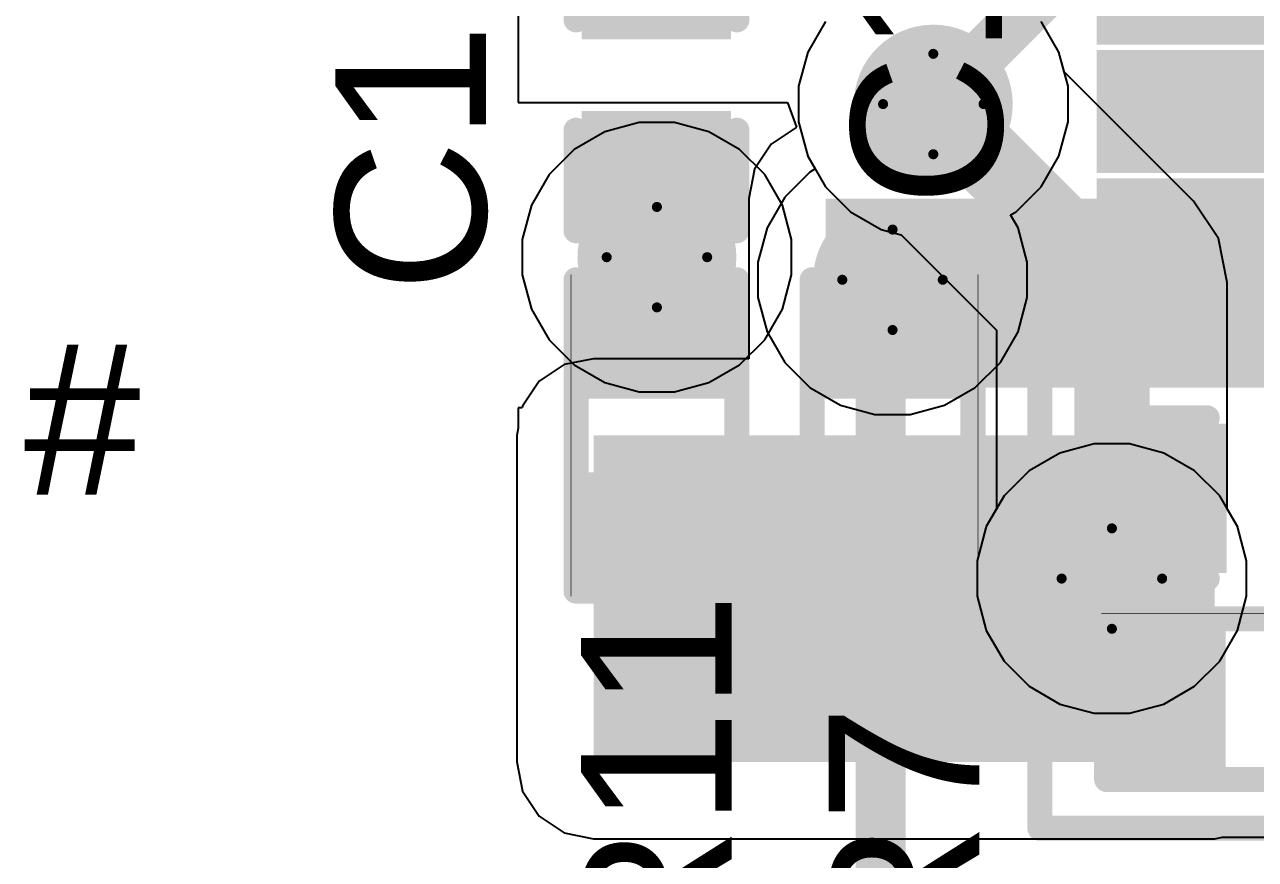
# Model space of a CAD drawing. Header units: inches. Extents: x -17.5 to 14.7, y -6.2 to 5.9.
# Drawn here: x 0.4482 to 0.6931, y 2.7311 to 2.8973 of the extents above; entities that cross this region are included whole.
import ezdxf

# ---------------------------------------------------------------- set-up
doc = ezdxf.new("R2010")
doc.units = ezdxf.units.IN
doc.header["$MEASUREMENT"] = 0
for name, color, linetype in [('Bottom Layer', 5, 'Continuous'), ('Bottom Solder', 6, 'Continuous'), ('Drill Drawing', 1, 'Continuous'), ('Ground Layer', 76, 'Continuous'), ('Power Layer', 16, 'Continuous'), ('Top Layer', 1, 'Continuous'), ('Top Overlay', 2, 'Continuous'), ('Top Paste', 8, 'Continuous'), ('Top Solder', 216, 'Continuous'), ('Via Holes', 16, 'Continuous')]:
    doc.layers.add(name, color=color, linetype=linetype)
doc.styles.add('Arial', font='', dxfattribs={"height": 0.2})
doc.styles.get('Arial').set_extended_font_data('Arial')

# ---------------------------------------------------------------- blocks, each defined once
blk = doc.blocks.new('20_HTSSOP_82')
at = {"layer": 'Top Layer'}
for points in [[(-0.15197, -0.0813), (-0.08189, -0.0813), (-0.08189, -0.09783), (-0.15197, -0.09783)], [(-0.15197, -0.10689), (-0.08189, -0.10689), (-0.08189, -0.12343), (-0.15197, -0.12343)]]:
    blk.add_hatch(color=1, dxfattribs=at).paths.add_polyline_path(points)
at = {"layer": 'Top Paste'}
for points in [[(-0.15197, -0.0813), (-0.08189, -0.0813), (-0.08189, -0.09783), (-0.15197, -0.09783)], [(-0.15197, -0.10689), (-0.08189, -0.10689), (-0.08189, -0.12343), (-0.15197, -0.12343)]]:
    blk.add_hatch(color=8, dxfattribs=at).paths.add_polyline_path(points)
at = {"layer": 'Top Solder'}
for points in [[(-0.15597, -0.05171), (-0.07789, -0.05171), (-0.07789, -0.07624), (-0.15597, -0.07624)], [(-0.15597, -0.0773), (-0.07789, -0.0773), (-0.07789, -0.10183), (-0.15597, -0.10183)], [(-0.15597, -0.10289), (-0.07789, -0.10289), (-0.07789, -0.12743), (-0.15597, -0.12743)]]:
    blk.add_hatch(color=216, dxfattribs=at).paths.add_polyline_path(points)
blk = doc.blocks.new('R___0402_117')
at = {"layer": 'Top Layer'}
for points in [[(-0.0275, -0.0125), (-0.0275, 0.0125), (-0.0095, 0.0125), (-0.0095, -0.0125)], [(0.0095, -0.0125), (0.0095, 0.0125), (0.0275, 0.0125), (0.0275, -0.0125)]]:
    blk.add_hatch(color=1, dxfattribs=at).paths.add_polyline_path(points)
at = {"layer": 'Top Paste'}
for points in [[(-0.0275, -0.0125), (-0.0275, 0.0125), (-0.0095, 0.0125), (-0.0095, -0.0125)], [(0.0095, -0.0125), (0.0095, 0.0125), (0.0275, 0.0125), (0.0275, -0.0125)]]:
    blk.add_hatch(color=8, dxfattribs=at).paths.add_polyline_path(points)
at = {"layer": 'Top Solder'}
for points in [[(-0.02967, -0.01467), (-0.02967, 0.01467), (-0.00733, 0.01467), (-0.00733, -0.01467)], [(0.00733, -0.01467), (0.00733, 0.01467), (0.02967, 0.01467), (0.02967, -0.01467)]]:
    blk.add_hatch(color=216, dxfattribs=at).paths.add_polyline_path(points)
at = {"layer": 'Top Overlay'}
for points in [[(-0.031, -0.016, 0.005, 0.005, 0), (-0.031, 0.016, 0.005, 0.005, 0)], [(0.031, 0.016, 0.005, 0.005, 0), (-0.031, 0.016, 0.005, 0.005, 0)], [(0.031, -0.016, 0.005, 0.005, 0), (0.031, 0.016, 0.005, 0.005, 0)], [(0.031, -0.016, 0.005, 0.005, 0), (-0.031, -0.016, 0.005, 0.005, 0)], [(0.032, -0.017, 0.000127, 0.000127, 0), (-0.032, -0.017, 0.000127, 0.000127, 0)]]:
    blk.add_lwpolyline(points, format="xyseb", dxfattribs=at)
for points in [[(-0.03225, 0.016, 0.0025, 0.0025, 1), (-0.02975, 0.016, 0.0025, 0.0025, 1)], [(-0.03225, 0.016, 0.0025, 0.0025, 1), (-0.02975, 0.016, 0.0025, 0.0025, 1)], [(0.02975, 0.016, 0.0025, 0.0025, 1), (0.03225, 0.016, 0.0025, 0.0025, 1)], [(0.02975, 0.016, 0.0025, 0.0025, 1), (0.03225, 0.016, 0.0025, 0.0025, 1)], [(-0.03225, -0.016, 0.0025, 0.0025, 1), (-0.02975, -0.016, 0.0025, 0.0025, 1)], [(-0.03225, -0.016, 0.0025, 0.0025, 1), (-0.02975, -0.016, 0.0025, 0.0025, 1)], [(0.02975, -0.016, 0.0025, 0.0025, 1), (0.03225, -0.016, 0.0025, 0.0025, 1)], [(0.02975, -0.016, 0.0025, 0.0025, 1), (0.03225, -0.016, 0.0025, 0.0025, 1)], [(-0.03203, -0.017, 0.0000635, 0.0000635, 1), (-0.03197, -0.017, 0.0000635, 0.0000635, 1)], [(0.03197, -0.017, 0.0000635, 0.0000635, 1), (0.03203, -0.017, 0.0000635, 0.0000635, 1)]]:
    blk.add_lwpolyline(points, format="xyseb", close=True, dxfattribs=at)
blk = doc.blocks.new('R___0402_119')
at = {"layer": 'Top Layer'}
for points in [[(-0.0275, -0.0125), (-0.0275, 0.0125), (-0.0095, 0.0125), (-0.0095, -0.0125)], [(0.0095, -0.0125), (0.0095, 0.0125), (0.0275, 0.0125), (0.0275, -0.0125)]]:
    blk.add_hatch(color=1, dxfattribs=at).paths.add_polyline_path(points)
at = {"layer": 'Top Paste'}
for points in [[(-0.0275, -0.0125), (-0.0275, 0.0125), (-0.0095, 0.0125), (-0.0095, -0.0125)], [(0.0095, -0.0125), (0.0095, 0.0125), (0.0275, 0.0125), (0.0275, -0.0125)]]:
    blk.add_hatch(color=8, dxfattribs=at).paths.add_polyline_path(points)
at = {"layer": 'Top Solder'}
for points in [[(-0.02967, -0.01467), (-0.02967, 0.01467), (-0.00733, 0.01467), (-0.00733, -0.01467)], [(0.00733, -0.01467), (0.00733, 0.01467), (0.02967, 0.01467), (0.02967, -0.01467)]]:
    blk.add_hatch(color=216, dxfattribs=at).paths.add_polyline_path(points)
at = {"layer": 'Top Overlay'}
for points in [[(-0.031, 0.016, 0.005, 0.005, 0), (-0.031, -0.016, 0.005, 0.005, 0)], [(0.031, 0.016, 0.005, 0.005, 0), (-0.031, 0.016, 0.005, 0.005, 0)], [(0.031, 0.016, 0.005, 0.005, 0), (0.031, -0.016, 0.005, 0.005, 0)], [(0.031, -0.016, 0.005, 0.005, 0), (-0.031, -0.016, 0.005, 0.005, 0)], [(0.032, -0.017, 0.000127, 0.000127, 0), (-0.032, -0.017, 0.000127, 0.000127, 0)]]:
    blk.add_lwpolyline(points, format="xyseb", dxfattribs=at)
for points in [[(-0.03225, 0.016, 0.0025, 0.0025, 1), (-0.02975, 0.016, 0.0025, 0.0025, 1)], [(-0.03225, 0.016, 0.0025, 0.0025, 1), (-0.02975, 0.016, 0.0025, 0.0025, 1)], [(0.02975, 0.016, 0.0025, 0.0025, 1), (0.03225, 0.016, 0.0025, 0.0025, 1)], [(0.02975, 0.016, 0.0025, 0.0025, 1), (0.03225, 0.016, 0.0025, 0.0025, 1)], [(-0.03225, -0.016, 0.0025, 0.0025, 1), (-0.02975, -0.016, 0.0025, 0.0025, 1)], [(-0.03225, -0.016, 0.0025, 0.0025, 1), (-0.02975, -0.016, 0.0025, 0.0025, 1)], [(0.02975, -0.016, 0.0025, 0.0025, 1), (0.03225, -0.016, 0.0025, 0.0025, 1)], [(0.02975, -0.016, 0.0025, 0.0025, 1), (0.03225, -0.016, 0.0025, 0.0025, 1)], [(-0.03203, -0.017, 0.0000635, 0.0000635, 1), (-0.03197, -0.017, 0.0000635, 0.0000635, 1)], [(0.03197, -0.017, 0.0000635, 0.0000635, 1), (0.03203, -0.017, 0.0000635, 0.0000635, 1)]]:
    blk.add_lwpolyline(points, format="xyseb", close=True, dxfattribs=at)
blk = doc.blocks.new('R___0402_121')
at = {"layer": 'Top Layer'}
for points in [[(-0.0275, -0.0125), (-0.0275, 0.0125), (-0.0095, 0.0125), (-0.0095, -0.0125)], [(0.0095, -0.0125), (0.0095, 0.0125), (0.0275, 0.0125), (0.0275, -0.0125)]]:
    blk.add_hatch(color=1, dxfattribs=at).paths.add_polyline_path(points)
at = {"layer": 'Top Paste'}
for points in [[(-0.0275, -0.0125), (-0.0275, 0.0125), (-0.0095, 0.0125), (-0.0095, -0.0125)], [(0.0095, -0.0125), (0.0095, 0.0125), (0.0275, 0.0125), (0.0275, -0.0125)]]:
    blk.add_hatch(color=8, dxfattribs=at).paths.add_polyline_path(points)
at = {"layer": 'Top Solder'}
for points in [[(-0.02967, -0.01467), (-0.02967, 0.01467), (-0.00733, 0.01467), (-0.00733, -0.01467)], [(0.00733, -0.01467), (0.00733, 0.01467), (0.02967, 0.01467), (0.02967, -0.01467)]]:
    blk.add_hatch(color=216, dxfattribs=at).paths.add_polyline_path(points)
at = {"layer": 'Top Overlay'}
for points in [[(-0.031, 0.016, 0.005, 0.005, 0), (-0.031, -0.016, 0.005, 0.005, 0)], [(-0.031, 0.016, 0.005, 0.005, 0), (0.031, 0.016, 0.005, 0.005, 0)], [(0.031, 0.016, 0.005, 0.005, 0), (0.031, -0.016, 0.005, 0.005, 0)], [(-0.031, -0.016, 0.005, 0.005, 0), (0.031, -0.016, 0.005, 0.005, 0)], [(-0.032, -0.017, 0.000127, 0.000127, 0), (0.032, -0.017, 0.000127, 0.000127, 0)]]:
    blk.add_lwpolyline(points, format="xyseb", dxfattribs=at)
for points in [[(-0.03225, 0.016, 0.0025, 0.0025, 1), (-0.02975, 0.016, 0.0025, 0.0025, 1)], [(-0.03225, 0.016, 0.0025, 0.0025, 1), (-0.02975, 0.016, 0.0025, 0.0025, 1)], [(0.02975, 0.016, 0.0025, 0.0025, 1), (0.03225, 0.016, 0.0025, 0.0025, 1)], [(0.02975, 0.016, 0.0025, 0.0025, 1), (0.03225, 0.016, 0.0025, 0.0025, 1)], [(-0.03225, -0.016, 0.0025, 0.0025, 1), (-0.02975, -0.016, 0.0025, 0.0025, 1)], [(-0.03225, -0.016, 0.0025, 0.0025, 1), (-0.02975, -0.016, 0.0025, 0.0025, 1)], [(0.02975, -0.016, 0.0025, 0.0025, 1), (0.03225, -0.016, 0.0025, 0.0025, 1)], [(0.02975, -0.016, 0.0025, 0.0025, 1), (0.03225, -0.016, 0.0025, 0.0025, 1)], [(-0.03203, -0.017, 0.0000635, 0.0000635, 1), (-0.03197, -0.017, 0.0000635, 0.0000635, 1)], [(0.03197, -0.017, 0.0000635, 0.0000635, 1), (0.03203, -0.017, 0.0000635, 0.0000635, 1)]]:
    blk.add_lwpolyline(points, format="xyseb", close=True, dxfattribs=at)
blk = doc.blocks.new('C___0402_206')
at = {"layer": 'Top Layer'}
for points in [[(-0.0275, -0.0125), (-0.0275, 0.0125), (-0.0095, 0.0125), (-0.0095, -0.0125)], [(0.0095, -0.0125), (0.0095, 0.0125), (0.0275, 0.0125), (0.0275, -0.0125)]]:
    blk.add_hatch(color=1, dxfattribs=at).paths.add_polyline_path(points)
at = {"layer": 'Top Paste'}
for points in [[(-0.0275, -0.0125), (-0.0275, 0.0125), (-0.0095, 0.0125), (-0.0095, -0.0125)], [(0.0095, -0.0125), (0.0095, 0.0125), (0.0275, 0.0125), (0.0275, -0.0125)]]:
    blk.add_hatch(color=8, dxfattribs=at).paths.add_polyline_path(points)
at = {"layer": 'Top Solder'}
for points in [[(-0.02986, -0.01486), (-0.02986, 0.01486), (-0.00714, 0.01486), (-0.00714, -0.01486)], [(0.00714, -0.01486), (0.00714, 0.01486), (0.02986, 0.01486), (0.02986, -0.01486)]]:
    blk.add_hatch(color=216, dxfattribs=at).paths.add_polyline_path(points)
at = {"layer": 'Top Overlay'}
for points in [[(-0.031, 0.016, 0.005, 0.005, 0), (-0.011, 0.016, 0.005, 0.005, 0)], [(-0.031, -0.016, 0.005, 0.005, 0), (-0.031, 0.016, 0.005, 0.005, 0)], [(0.011, 0.016, 0.005, 0.005, 0), (0.031, 0.016, 0.005, 0.005, 0)], [(0.031, -0.016, 0.005, 0.005, 0), (0.031, 0.016, 0.005, 0.005, 0)], [(-0.031, -0.016, 0.005, 0.005, 0), (-0.011, -0.016, 0.005, 0.005, 0)], [(0.011, -0.016, 0.005, 0.005, 0), (0.031, -0.016, 0.005, 0.005, 0)]]:
    blk.add_lwpolyline(points, format="xyseb", dxfattribs=at)
for points in [[(-0.03225, 0.016, 0.0025, 0.0025, 1), (-0.02975, 0.016, 0.0025, 0.0025, 1)], [(-0.03225, 0.016, 0.0025, 0.0025, 1), (-0.02975, 0.016, 0.0025, 0.0025, 1)], [(-0.01225, 0.016, 0.0025, 0.0025, 1), (-0.00975, 0.016, 0.0025, 0.0025, 1)], [(0.00975, 0.016, 0.0025, 0.0025, 1), (0.01225, 0.016, 0.0025, 0.0025, 1)], [(0.02975, 0.016, 0.0025, 0.0025, 1), (0.03225, 0.016, 0.0025, 0.0025, 1)], [(0.02975, 0.016, 0.0025, 0.0025, 1), (0.03225, 0.016, 0.0025, 0.0025, 1)], [(-0.03225, -0.016, 0.0025, 0.0025, 1), (-0.02975, -0.016, 0.0025, 0.0025, 1)], [(-0.03225, -0.016, 0.0025, 0.0025, 1), (-0.02975, -0.016, 0.0025, 0.0025, 1)], [(-0.01225, -0.016, 0.0025, 0.0025, 1), (-0.00975, -0.016, 0.0025, 0.0025, 1)], [(0.00975, -0.016, 0.0025, 0.0025, 1), (0.01225, -0.016, 0.0025, 0.0025, 1)], [(0.02975, -0.016, 0.0025, 0.0025, 1), (0.03225, -0.016, 0.0025, 0.0025, 1)], [(0.02975, -0.016, 0.0025, 0.0025, 1), (0.03225, -0.016, 0.0025, 0.0025, 1)]]:
    blk.add_lwpolyline(points, format="xyseb", close=True, dxfattribs=at)
blk = doc.blocks.new('C___0402_209')
at = {"layer": 'Top Layer'}
for points in [[(-0.0275, -0.0125), (-0.0275, 0.0125), (-0.0095, 0.0125), (-0.0095, -0.0125)], [(0.0095, -0.0125), (0.0095, 0.0125), (0.0275, 0.0125), (0.0275, -0.0125)]]:
    blk.add_hatch(color=1, dxfattribs=at).paths.add_polyline_path(points)
at = {"layer": 'Top Paste'}
for points in [[(-0.0275, -0.0125), (-0.0275, 0.0125), (-0.0095, 0.0125), (-0.0095, -0.0125)], [(0.0095, -0.0125), (0.0095, 0.0125), (0.0275, 0.0125), (0.0275, -0.0125)]]:
    blk.add_hatch(color=8, dxfattribs=at).paths.add_polyline_path(points)
at = {"layer": 'Top Solder'}
for points in [[(-0.02986, -0.01486), (-0.02986, 0.01486), (-0.00714, 0.01486), (-0.00714, -0.01486)], [(0.00714, -0.01486), (0.00714, 0.01486), (0.02986, 0.01486), (0.02986, -0.01486)]]:
    blk.add_hatch(color=216, dxfattribs=at).paths.add_polyline_path(points)
at = {"layer": 'Top Overlay'}
for points in [[(-0.031, 0.016, 0.005, 0.005, 0), (-0.031, -0.016, 0.005, 0.005, 0)], [(-0.031, 0.016, 0.005, 0.005, 0), (-0.011, 0.016, 0.005, 0.005, 0)], [(0.011, 0.016, 0.005, 0.005, 0), (0.031, 0.016, 0.005, 0.005, 0)], [(0.031, 0.016, 0.005, 0.005, 0), (0.031, -0.016, 0.005, 0.005, 0)], [(-0.031, -0.016, 0.005, 0.005, 0), (-0.011, -0.016, 0.005, 0.005, 0)], [(0.011, -0.016, 0.005, 0.005, 0), (0.031, -0.016, 0.005, 0.005, 0)]]:
    blk.add_lwpolyline(points, format="xyseb", dxfattribs=at)
for points in [[(-0.03225, 0.016, 0.0025, 0.0025, 1), (-0.02975, 0.016, 0.0025, 0.0025, 1)], [(-0.03225, 0.016, 0.0025, 0.0025, 1), (-0.02975, 0.016, 0.0025, 0.0025, 1)], [(-0.01225, 0.016, 0.0025, 0.0025, 1), (-0.00975, 0.016, 0.0025, 0.0025, 1)], [(0.00975, 0.016, 0.0025, 0.0025, 1), (0.01225, 0.016, 0.0025, 0.0025, 1)], [(0.02975, 0.016, 0.0025, 0.0025, 1), (0.03225, 0.016, 0.0025, 0.0025, 1)], [(0.02975, 0.016, 0.0025, 0.0025, 1), (0.03225, 0.016, 0.0025, 0.0025, 1)], [(-0.03225, -0.016, 0.0025, 0.0025, 1), (-0.02975, -0.016, 0.0025, 0.0025, 1)], [(-0.03225, -0.016, 0.0025, 0.0025, 1), (-0.02975, -0.016, 0.0025, 0.0025, 1)], [(-0.01225, -0.016, 0.0025, 0.0025, 1), (-0.00975, -0.016, 0.0025, 0.0025, 1)], [(0.00975, -0.016, 0.0025, 0.0025, 1), (0.01225, -0.016, 0.0025, 0.0025, 1)], [(0.02975, -0.016, 0.0025, 0.0025, 1), (0.03225, -0.016, 0.0025, 0.0025, 1)], [(0.02975, -0.016, 0.0025, 0.0025, 1), (0.03225, -0.016, 0.0025, 0.0025, 1)]]:
    blk.add_lwpolyline(points, format="xyseb", close=True, dxfattribs=at)

msp = doc.modelspace()

# ---------------------------------------------------------------- hatches: boundary and pattern name
at = {"layer": 'Bottom Layer'}
h = msp.add_hatch(color=5, dxfattribs=at)
edge = h.paths.add_edge_path()
edge.add_arc((0.629, 2.88149), 0.01181, 0, 360)
h = msp.add_hatch(color=5, dxfattribs=at)
edge = h.paths.add_edge_path()
edge.add_arc((0.574, 2.851), 0.01181, 0, 360)
h = msp.add_hatch(color=5, dxfattribs=at)
edge = h.paths.add_edge_path()
edge.add_arc((0.62089, 2.8465), 0.01181, 0, 360)
h = msp.add_hatch(color=5, dxfattribs=at)
edge = h.paths.add_edge_path()
edge.add_arc((0.66454, 2.787), 0.01181, 0, 360)
at = {"layer": 'Bottom Solder'}
h = msp.add_hatch(color=6, dxfattribs=at)
edge = h.paths.add_edge_path()
edge.add_arc((0.629, 2.88149), 0.01581, 0, 360)
h = msp.add_hatch(color=6, dxfattribs=at)
edge = h.paths.add_edge_path()
edge.add_arc((0.574, 2.851), 0.01581, 0, 360)
h = msp.add_hatch(color=6, dxfattribs=at)
edge = h.paths.add_edge_path()
edge.add_arc((0.62089, 2.8465), 0.01581, 0, 360)
h = msp.add_hatch(color=6, dxfattribs=at)
edge = h.paths.add_edge_path()
edge.add_arc((0.66454, 2.787), 0.01581, 0, 360)
at = {"layer": 'Ground Layer'}
h = msp.add_hatch(color=76, dxfattribs=at)
edge = h.paths.add_edge_path()
edge.add_arc((0.629, 2.88149), 0.01181, 0, 360)
h = msp.add_hatch(color=76, dxfattribs=at)
edge = h.paths.add_edge_path()
edge.add_arc((0.574, 2.851), 0.01181, 0, 360)
h = msp.add_hatch(color=76, dxfattribs=at)
edge = h.paths.add_edge_path()
edge.add_arc((0.62089, 2.8465), 0.01181, 0, 360)
h = msp.add_hatch(color=76, dxfattribs=at)
edge = h.paths.add_edge_path()
edge.add_arc((0.66454, 2.787), 0.01181, 0, 360)
at = {"layer": 'Power Layer'}
h = msp.add_hatch(color=16, dxfattribs=at)
edge = h.paths.add_edge_path()
edge.add_arc((0.629, 2.88149), 0.01181, 0, 360)
h = msp.add_hatch(color=16, dxfattribs=at)
edge = h.paths.add_edge_path()
edge.add_arc((0.574, 2.851), 0.01181, 0, 360)
h = msp.add_hatch(color=16, dxfattribs=at)
edge = h.paths.add_edge_path()
edge.add_arc((0.62089, 2.8465), 0.01181, 0, 360)
h = msp.add_hatch(color=16, dxfattribs=at)
edge = h.paths.add_edge_path()
edge.add_arc((0.66454, 2.787), 0.01181, 0, 360)
at = {"layer": 'Top Layer'}
h = msp.add_hatch(color=1, dxfattribs=at)
edge = h.paths.add_edge_path()
edge.add_arc((0.629, 2.88149), 0.01181, 0, 360)
for points in [[(0.56148, 2.825), (0.58691, 2.825), (0.58691, 2.87877), (0.56148, 2.87877)], [(0.60756, 2.825), (0.73561, 2.825), (0.73561, 2.86268), (0.60756, 2.86268)], [(0.56141, 2.7505), (0.685, 2.7505), (0.685, 2.8155), (0.56141, 2.8155)]]:
    msp.add_hatch(color=1, dxfattribs=at).paths.add_polyline_path(points)
h = msp.add_hatch(color=1, dxfattribs=at)
edge = h.paths.add_edge_path()
edge.add_arc((0.574, 2.851), 0.01181, 0, 360)
h = msp.add_hatch(color=1, dxfattribs=at)
edge = h.paths.add_edge_path()
edge.add_arc((0.62089, 2.8465), 0.01181, 0, 360)
h = msp.add_hatch(color=1, dxfattribs=at)
edge = h.paths.add_edge_path()
edge.add_arc((0.66454, 2.787), 0.01181, 0, 360)
at = {"layer": 'Top Solder'}
h = msp.add_hatch(color=216, dxfattribs=at)
edge = h.paths.add_edge_path()
edge.add_arc((0.629, 2.88149), 0.01581, 0, 360)
h = msp.add_hatch(color=216, dxfattribs=at)
edge = h.paths.add_edge_path()
edge.add_arc((0.574, 2.851), 0.01581, 0, 360)
h = msp.add_hatch(color=216, dxfattribs=at)
edge = h.paths.add_edge_path()
edge.add_arc((0.62089, 2.8465), 0.01581, 0, 360)
h = msp.add_hatch(color=216, dxfattribs=at)
edge = h.paths.add_edge_path()
edge.add_arc((0.66454, 2.787), 0.01581, 0, 360)
at = {"layer": 'Via Holes'}
h = msp.add_hatch(color=7, dxfattribs=at)
edge = h.paths.add_edge_path()
edge.add_arc((0.629, 2.88149), 0.00591, 0, 360)
h = msp.add_hatch(color=7, dxfattribs=at)
edge = h.paths.add_edge_path()
edge.add_arc((0.574, 2.851), 0.00591, 0, 360)
h = msp.add_hatch(color=7, dxfattribs=at)
edge = h.paths.add_edge_path()
edge.add_arc((0.62089, 2.8465), 0.00591, 0, 360)
h = msp.add_hatch(color=7, dxfattribs=at)
edge = h.paths.add_edge_path()
edge.add_arc((0.66454, 2.787), 0.00591, 0, 360)

# ---------------------------------------------------------------- linework, layer by layer
at = {"layer": 'Bottom Layer'}
for p, q in [((0.60755, 2.89795), (0.60402, 2.89184)), ((0.65398, 2.89184), (0.65045, 2.89795)), ((0.60402, 2.89184), (0.60219, 2.88502)), ((0.65581, 2.88502), (0.65398, 2.89184)), ((0.60219, 2.88502), (0.60219, 2.87796)), ((0.65581, 2.87796), (0.65581, 2.88502)), ((0.60219, 2.87796), (0.60402, 2.87114)), ((0.65398, 2.87114), (0.65581, 2.87796)), ((0.60402, 2.87114), (0.6055, 2.86857)), ((0.65045, 2.86502), (0.65398, 2.87114)), ((0.6055, 2.86857), (0.60443, 2.86795)), ((0.60443, 2.86795), (0.59944, 2.86296)), ((0.64546, 2.86003), (0.65045, 2.86502)), ((0.59944, 2.86296), (0.59591, 2.85685)), ((0.64439, 2.85942), (0.64546, 2.86003)), ((0.64588, 2.85685), (0.64439, 2.85942)), ((0.59591, 2.85685), (0.59408, 2.85003)), ((0.6477, 2.85003), (0.64588, 2.85685)), ((0.59408, 2.85003), (0.59408, 2.84297)), ((0.6477, 2.84297), (0.6477, 2.85003)), ((0.59408, 2.84297), (0.59591, 2.83615)), ((0.64588, 2.83615), (0.6477, 2.84297)), ((0.59591, 2.83615), (0.59944, 2.83004)), ((0.64235, 2.83004), (0.64588, 2.83615)), ((0.59944, 2.83004), (0.60443, 2.82505)), ((0.63736, 2.82505), (0.64235, 2.83004)), ((0.60443, 2.82505), (0.61054, 2.82152)), ((0.63124, 2.82152), (0.63736, 2.82505)), ((0.61054, 2.82152), (0.61736, 2.81969)), ((0.61736, 2.81969), (0.62442, 2.81969)), ((0.62442, 2.81969), (0.63124, 2.82152)), ((0.65419, 2.81198), (0.64808, 2.80845)), ((0.66101, 2.81381), (0.65419, 2.81198)), ((0.66807, 2.81381), (0.66101, 2.81381)), ((0.67489, 2.81198), (0.66807, 2.81381)), ((0.681, 2.80845), (0.67489, 2.81198)), ((0.64808, 2.80845), (0.64308, 2.80346)), ((0.68599, 2.80346), (0.681, 2.80845)), ((0.64308, 2.80346), (0.63955, 2.79735)), ((0.68952, 2.79735), (0.68599, 2.80346)), ((0.63955, 2.79735), (0.63773, 2.79053)), ((0.69135, 2.79053), (0.68952, 2.79735)), ((0.63773, 2.79053), (0.63773, 2.78347)), ((0.69135, 2.78347), (0.69135, 2.79053)), ((0.63773, 2.78347), (0.63955, 2.77665)), ((0.68952, 2.77665), (0.69135, 2.78347)), ((0.63955, 2.77665), (0.64308, 2.77054)), ((0.68599, 2.77054), (0.68952, 2.77665)), ((0.64308, 2.77054), (0.64808, 2.76555)), ((0.681, 2.76555), (0.68599, 2.77054)), ((0.64808, 2.76555), (0.65419, 2.76202)), ((0.67489, 2.76202), (0.681, 2.76555)), ((0.65419, 2.76202), (0.66101, 2.76019)), ((0.66807, 2.76019), (0.67489, 2.76202)), ((0.66101, 2.76019), (0.66807, 2.76019))]:
    msp.add_line(p, q, dxfattribs=at)
at = {"layer": 'Drill Drawing'}
for points in [[(0.619, 2.88149, 0.002, 0.002, 0), (0.629, 2.89149, 0.002, 0.002, 0)], [(0.629, 2.89149, 0.002, 0.002, 0), (0.639, 2.88149, 0.002, 0.002, 0)], [(0.619, 2.88149, 0.002, 0.002, 0), (0.629, 2.87149, 0.002, 0.002, 0)], [(0.629, 2.87149, 0.002, 0.002, 0), (0.639, 2.88149, 0.002, 0.002, 0)], [(0.564, 2.851, 0.002, 0.002, 0), (0.574, 2.861, 0.002, 0.002, 0)], [(0.574, 2.861, 0.002, 0.002, 0), (0.584, 2.851, 0.002, 0.002, 0)], [(0.61089, 2.8465, 0.002, 0.002, 0), (0.62089, 2.8565, 0.002, 0.002, 0)], [(0.62089, 2.8565, 0.002, 0.002, 0), (0.63089, 2.8465, 0.002, 0.002, 0)], [(0.564, 2.851, 0.002, 0.002, 0), (0.574, 2.841, 0.002, 0.002, 0)], [(0.574, 2.841, 0.002, 0.002, 0), (0.584, 2.851, 0.002, 0.002, 0)], [(0.61089, 2.8465, 0.002, 0.002, 0), (0.62089, 2.8365, 0.002, 0.002, 0)], [(0.62089, 2.8365, 0.002, 0.002, 0), (0.63089, 2.8465, 0.002, 0.002, 0)], [(0.65454, 2.787, 0.002, 0.002, 0), (0.66454, 2.797, 0.002, 0.002, 0)], [(0.66454, 2.797, 0.002, 0.002, 0), (0.67454, 2.787, 0.002, 0.002, 0)], [(0.65454, 2.787, 0.002, 0.002, 0), (0.66454, 2.777, 0.002, 0.002, 0)], [(0.66454, 2.777, 0.002, 0.002, 0), (0.67454, 2.787, 0.002, 0.002, 0)]]:
    msp.add_lwpolyline(points, format="xyseb", dxfattribs=at)
for points in [[(0.6285, 2.89149, 0.001, 0.001, 1), (0.6295, 2.89149, 0.001, 0.001, 1)], [(0.6285, 2.89149, 0.001, 0.001, 1), (0.6295, 2.89149, 0.001, 0.001, 1)], [(0.6185, 2.88149, 0.001, 0.001, 1), (0.6195, 2.88149, 0.001, 0.001, 1)], [(0.6185, 2.88149, 0.001, 0.001, 1), (0.6195, 2.88149, 0.001, 0.001, 1)], [(0.6385, 2.88149, 0.001, 0.001, 1), (0.6395, 2.88149, 0.001, 0.001, 1)], [(0.6385, 2.88149, 0.001, 0.001, 1), (0.6395, 2.88149, 0.001, 0.001, 1)], [(0.6285, 2.87149, 0.001, 0.001, 1), (0.6295, 2.87149, 0.001, 0.001, 1)], [(0.6285, 2.87149, 0.001, 0.001, 1), (0.6295, 2.87149, 0.001, 0.001, 1)], [(0.5735, 2.861, 0.001, 0.001, 1), (0.5745, 2.861, 0.001, 0.001, 1)], [(0.5735, 2.861, 0.001, 0.001, 1), (0.5745, 2.861, 0.001, 0.001, 1)], [(0.62039, 2.8565, 0.001, 0.001, 1), (0.62139, 2.8565, 0.001, 0.001, 1)], [(0.62039, 2.8565, 0.001, 0.001, 1), (0.62139, 2.8565, 0.001, 0.001, 1)], [(0.5635, 2.851, 0.001, 0.001, 1), (0.5645, 2.851, 0.001, 0.001, 1)], [(0.5635, 2.851, 0.001, 0.001, 1), (0.5645, 2.851, 0.001, 0.001, 1)], [(0.5835, 2.851, 0.001, 0.001, 1), (0.5845, 2.851, 0.001, 0.001, 1)], [(0.5835, 2.851, 0.001, 0.001, 1), (0.5845, 2.851, 0.001, 0.001, 1)], [(0.61039, 2.8465, 0.001, 0.001, 1), (0.61139, 2.8465, 0.001, 0.001, 1)], [(0.61039, 2.8465, 0.001, 0.001, 1), (0.61139, 2.8465, 0.001, 0.001, 1)], [(0.63039, 2.8465, 0.001, 0.001, 1), (0.63139, 2.8465, 0.001, 0.001, 1)], [(0.63039, 2.8465, 0.001, 0.001, 1), (0.63139, 2.8465, 0.001, 0.001, 1)], [(0.5735, 2.841, 0.001, 0.001, 1), (0.5745, 2.841, 0.001, 0.001, 1)], [(0.5735, 2.841, 0.001, 0.001, 1), (0.5745, 2.841, 0.001, 0.001, 1)], [(0.62039, 2.8365, 0.001, 0.001, 1), (0.62139, 2.8365, 0.001, 0.001, 1)], [(0.62039, 2.8365, 0.001, 0.001, 1), (0.62139, 2.8365, 0.001, 0.001, 1)], [(0.66404, 2.797, 0.001, 0.001, 1), (0.66504, 2.797, 0.001, 0.001, 1)], [(0.66404, 2.797, 0.001, 0.001, 1), (0.66504, 2.797, 0.001, 0.001, 1)], [(0.65404, 2.787, 0.001, 0.001, 1), (0.65504, 2.787, 0.001, 0.001, 1)], [(0.65404, 2.787, 0.001, 0.001, 1), (0.65504, 2.787, 0.001, 0.001, 1)], [(0.67404, 2.787, 0.001, 0.001, 1), (0.67504, 2.787, 0.001, 0.001, 1)], [(0.67404, 2.787, 0.001, 0.001, 1), (0.67504, 2.787, 0.001, 0.001, 1)], [(0.66404, 2.777, 0.001, 0.001, 1), (0.66504, 2.777, 0.001, 0.001, 1)], [(0.66404, 2.777, 0.001, 0.001, 1), (0.66504, 2.777, 0.001, 0.001, 1)]]:
    msp.add_lwpolyline(points, format="xyseb", close=True, dxfattribs=at)
at = {"layer": 'Ground Layer'}
for p, q in [((0.60755, 2.89795), (0.60402, 2.89184)), ((0.65398, 2.89184), (0.65045, 2.89795)), ((0.60402, 2.89184), (0.60219, 2.88502)), ((0.65581, 2.88502), (0.65398, 2.89184)), ((0.60219, 2.88502), (0.60219, 2.87796)), ((0.65581, 2.87796), (0.65581, 2.88502)), ((0.60219, 2.87796), (0.60402, 2.87114)), ((0.65398, 2.87114), (0.65581, 2.87796)), ((0.60402, 2.87114), (0.6055, 2.86857)), ((0.65045, 2.86502), (0.65398, 2.87114)), ((0.6055, 2.86857), (0.60443, 2.86795)), ((0.60443, 2.86795), (0.59944, 2.86296)), ((0.64546, 2.86003), (0.65045, 2.86502)), ((0.59944, 2.86296), (0.59591, 2.85685)), ((0.64439, 2.85942), (0.64546, 2.86003)), ((0.64588, 2.85685), (0.64439, 2.85942)), ((0.59591, 2.85685), (0.59408, 2.85003)), ((0.6477, 2.85003), (0.64588, 2.85685)), ((0.59408, 2.85003), (0.59408, 2.84297)), ((0.6477, 2.84297), (0.6477, 2.85003)), ((0.59408, 2.84297), (0.59591, 2.83615)), ((0.64588, 2.83615), (0.6477, 2.84297)), ((0.59591, 2.83615), (0.59944, 2.83004)), ((0.64235, 2.83004), (0.64588, 2.83615)), ((0.59944, 2.83004), (0.60443, 2.82505)), ((0.63736, 2.82505), (0.64235, 2.83004)), ((0.60443, 2.82505), (0.61054, 2.82152)), ((0.63124, 2.82152), (0.63736, 2.82505)), ((0.61054, 2.82152), (0.61736, 2.81969)), ((0.61736, 2.81969), (0.62442, 2.81969)), ((0.62442, 2.81969), (0.63124, 2.82152)), ((0.65419, 2.81198), (0.64808, 2.80845)), ((0.66101, 2.81381), (0.65419, 2.81198)), ((0.66807, 2.81381), (0.66101, 2.81381)), ((0.67489, 2.81198), (0.66807, 2.81381)), ((0.681, 2.80845), (0.67489, 2.81198)), ((0.64808, 2.80845), (0.64308, 2.80346)), ((0.68599, 2.80346), (0.681, 2.80845)), ((0.64308, 2.80346), (0.63955, 2.79735)), ((0.68952, 2.79735), (0.68599, 2.80346)), ((0.63955, 2.79735), (0.63773, 2.79053)), ((0.69135, 2.79053), (0.68952, 2.79735)), ((0.63773, 2.79053), (0.63773, 2.78347)), ((0.69135, 2.78347), (0.69135, 2.79053)), ((0.63773, 2.78347), (0.63955, 2.77665)), ((0.68952, 2.77665), (0.69135, 2.78347)), ((0.63955, 2.77665), (0.64308, 2.77054)), ((0.68599, 2.77054), (0.68952, 2.77665)), ((0.64308, 2.77054), (0.64808, 2.76555)), ((0.681, 2.76555), (0.68599, 2.77054)), ((0.64808, 2.76555), (0.65419, 2.76202)), ((0.67489, 2.76202), (0.681, 2.76555)), ((0.65419, 2.76202), (0.66101, 2.76019)), ((0.66807, 2.76019), (0.67489, 2.76202)), ((0.66101, 2.76019), (0.66807, 2.76019))]:
    msp.add_line(p, q, dxfattribs=at)
at = {"layer": 'Power Layer'}
for p, q in [((0.60755, 2.89795), (0.60402, 2.89184)), ((0.65398, 2.89184), (0.65045, 2.89795)), ((0.60402, 2.89184), (0.60219, 2.88502)), ((0.65504, 2.88789), (0.65398, 2.89184)), ((0.68076, 2.86217), (0.65504, 2.88789)), ((0.60219, 2.88502), (0.60219, 2.87796)), ((0.60219, 2.87796), (0.60402, 2.87114)), ((0.56365, 2.87598), (0.55754, 2.87245)), ((0.57047, 2.87781), (0.56365, 2.87598)), ((0.57753, 2.87781), (0.57047, 2.87781)), ((0.58435, 2.87598), (0.57753, 2.87781)), ((0.59046, 2.87245), (0.58435, 2.87598)), ((0.55754, 2.87245), (0.55255, 2.86746)), ((0.59545, 2.86746), (0.59046, 2.87245)), ((0.60402, 2.87114), (0.60755, 2.86502)), ((0.55255, 2.86746), (0.54902, 2.86135)), ((0.59898, 2.86135), (0.59545, 2.86746)), ((0.60755, 2.86502), (0.61254, 2.86003)), ((0.54902, 2.86135), (0.54719, 2.85453)), ((0.60081, 2.85453), (0.59898, 2.86135)), ((0.68573, 2.85473), (0.68076, 2.86217)), ((0.61254, 2.86003), (0.61865, 2.8565)), ((0.61865, 2.8565), (0.6226, 2.85545)), ((0.54719, 2.85453), (0.54719, 2.84747)), ((0.60081, 2.84747), (0.60081, 2.85453)), ((0.6226, 2.85545), (0.6416, 2.83645)), ((0.68748, 2.84595), (0.68573, 2.85473)), ((0.54719, 2.84747), (0.54902, 2.84065)), ((0.59898, 2.84065), (0.60081, 2.84747)), ((0.68748, 2.80089), (0.68748, 2.84595)), ((0.54902, 2.84065), (0.55255, 2.83454)), ((0.59545, 2.83454), (0.59898, 2.84065)), ((0.6416, 2.83645), (0.6416, 2.80089)), ((0.55255, 2.83454), (0.55754, 2.82955)), ((0.59046, 2.82955), (0.59545, 2.83454)), ((0.55754, 2.82955), (0.56365, 2.82602)), ((0.58435, 2.82602), (0.59046, 2.82955)), ((0.56365, 2.82602), (0.57047, 2.82419)), ((0.57047, 2.82419), (0.57753, 2.82419)), ((0.57753, 2.82419), (0.58435, 2.82602)), ((0.6416, 2.80089), (0.63955, 2.79735)), ((0.68952, 2.79735), (0.68748, 2.80089)), ((0.63955, 2.79735), (0.63773, 2.79053)), ((0.69135, 2.79053), (0.68952, 2.79735)), ((0.63773, 2.79053), (0.63773, 2.78347)), ((0.69135, 2.78347), (0.69135, 2.79053)), ((0.63773, 2.78347), (0.63955, 2.77665)), ((0.68952, 2.77665), (0.69135, 2.78347)), ((0.63955, 2.77665), (0.64308, 2.77054)), ((0.68599, 2.77054), (0.68952, 2.77665)), ((0.64308, 2.77054), (0.64808, 2.76555)), ((0.681, 2.76555), (0.68599, 2.77054)), ((0.64808, 2.76555), (0.65419, 2.76202)), ((0.67489, 2.76202), (0.681, 2.76555)), ((0.65419, 2.76202), (0.66101, 2.76019)), ((0.66807, 2.76019), (0.67489, 2.76202)), ((0.66101, 2.76019), (0.66807, 2.76019))]:
    msp.add_line(p, q, dxfattribs=at)
for points in [[(0.629, 2.88149, 0.015, 0.015, 0), (0.66454, 2.84595, 0.015, 0.015, 0)], [(0.66454, 2.787, 0.015, 0.015, 0), (0.66454, 2.84595, 0.015, 0.015, 0)], [(0.61852, 2.84412, 0.01, 0.01, 0), (0.62089, 2.8465, 0.01, 0.01, 0)], [(0.61852, 2.49054, 0.01, 0.01, 0), (0.61852, 2.84412, 0.01, 0.01, 0)]]:
    msp.add_lwpolyline(points, format="xyseb", dxfattribs=at)
for points in [[(0.62525, 2.88149, 0.0075, 0.0075, 1), (0.63275, 2.88149, 0.0075, 0.0075, 1)], [(0.66079, 2.84595, 0.0075, 0.0075, 1), (0.66829, 2.84595, 0.0075, 0.0075, 1)], [(0.66079, 2.84595, 0.0075, 0.0075, 1), (0.66829, 2.84595, 0.0075, 0.0075, 1)], [(0.61839, 2.8465, 0.005, 0.005, 1), (0.62339, 2.8465, 0.005, 0.005, 1)], [(0.61602, 2.84412, 0.005, 0.005, 1), (0.62102, 2.84412, 0.005, 0.005, 1)], [(0.61602, 2.84412, 0.005, 0.005, 1), (0.62102, 2.84412, 0.005, 0.005, 1)], [(0.66079, 2.787, 0.0075, 0.0075, 1), (0.66829, 2.787, 0.0075, 0.0075, 1)]]:
    msp.add_lwpolyline(points, format="xyseb", close=True, dxfattribs=at)
at = {"layer": 'Top Layer'}
for p, q in [((0.54641, 2.92209), (0.54641, 2.88177)), ((0.54641, 2.88177), (0.60001, 2.88177)), ((0.60001, 2.88177), (0.60178, 2.87692)), ((0.60171, 2.87681), (0.59674, 2.87349)), ((0.60178, 2.87692), (0.60171, 2.87681)), ((0.59674, 2.87349), (0.59343, 2.86853)), ((0.59343, 2.86853), (0.59226, 2.86268)), ((0.59226, 2.86268), (0.59226, 2.83079)), ((0.55556, 2.82963), (0.55059, 2.82631)), ((0.56141, 2.83079), (0.55556, 2.82963)), ((0.59226, 2.83079), (0.56141, 2.83079)), ((0.55059, 2.82631), (0.54728, 2.82135)), ((0.54721, 2.821), (0.54641, 2.821)), ((0.54641, 2.821), (0.54641, 2.81698)), ((0.54728, 2.82135), (0.54721, 2.821)), ((0.54641, 2.81698), (0.54612, 2.8155)), ((0.54612, 2.8155), (0.54612, 2.7505)), ((0.54612, 2.7505), (0.54728, 2.74465)), ((0.54728, 2.74465), (0.55059, 2.73969)), ((0.55059, 2.73969), (0.55556, 2.73637)), ((0.55556, 2.73637), (0.56141, 2.73521)), ((0.56141, 2.73521), (0.685, 2.73521)), ((0.685, 2.73521), (0.68648, 2.7355)), ((0.68648, 2.7355), (0.70252, 2.7355))]:
    msp.add_line(p, q, dxfattribs=at)
msp.add_lwpolyline([(0.629, 2.88149, 0.01, 0.01, 0), (0.6531, 2.90559, 0.01, 0.01, 0)], format="xyseb", dxfattribs=at)
msp.add_lwpolyline([(0.6265, 2.88149, 0.005, 0.005, 1), (0.6315, 2.88149, 0.005, 0.005, 1)], format="xyseb", close=True, dxfattribs=at)
at = {"layer": 'Top Overlay'}
for points in [[(0.65022, 2.83, 0.005, 0.005, 0), (0.78, 2.83, 0.005, 0.005, 0)], [(0.65022, 2.73728, 0.005, 0.005, 0), (0.65022, 2.83, 0.005, 0.005, 0)], [(0.65022, 2.73728, 0.005, 0.005, 0), (0.78, 2.73728, 0.005, 0.005, 0)]]:
    msp.add_lwpolyline(points, format="xyseb", dxfattribs=at)
for points in [[(0.64897, 2.83, 0.0025, 0.0025, 1), (0.65147, 2.83, 0.0025, 0.0025, 1)], [(0.64897, 2.83, 0.0025, 0.0025, 1), (0.65147, 2.83, 0.0025, 0.0025, 1)], [(0.64897, 2.73728, 0.0025, 0.0025, 1), (0.65147, 2.73728, 0.0025, 0.0025, 1)], [(0.64897, 2.73728, 0.0025, 0.0025, 1), (0.65147, 2.73728, 0.0025, 0.0025, 1)]]:
    msp.add_lwpolyline(points, format="xyseb", close=True, dxfattribs=at)

# ---------------------------------------------------------------- block references
for name, p in [('20_HTSSOP_82', (0.8175, 2.96957)), ('C___0402_206', (0.6945, 2.803))]:
    msp.add_blockref(name, p)
for name, p, rotation in [('C___0402_209', (0.57391, 2.88727), 90), ('R___0402_117', (0.57391, 2.8155), 270), ('R___0402_121', (0.62089, 2.8155), 90), ('R___0402_119', (0.6945, 2.763), 180)]:
    msp.add_blockref(name, p, dxfattribs=dict(rotation=rotation))

# ---------------------------------------------------------------- texts
at = {"layer": 'Top Overlay', "style": 'Arial'}
for s, p in [('C11', (0.64267, 2.8611)), ('C10', (0.54, 2.844)), ('R11', (0.5889, 2.70733)), ('R7', (0.63815, 2.70822))]:
    msp.add_text(s, height=0.03, rotation=90, dxfattribs=at).set_placement(p)
msp.add_text('#', height=0.03, dxfattribs=at).set_placement((0.44799, 2.80373))

doc.saveas('drawing.dxf')
